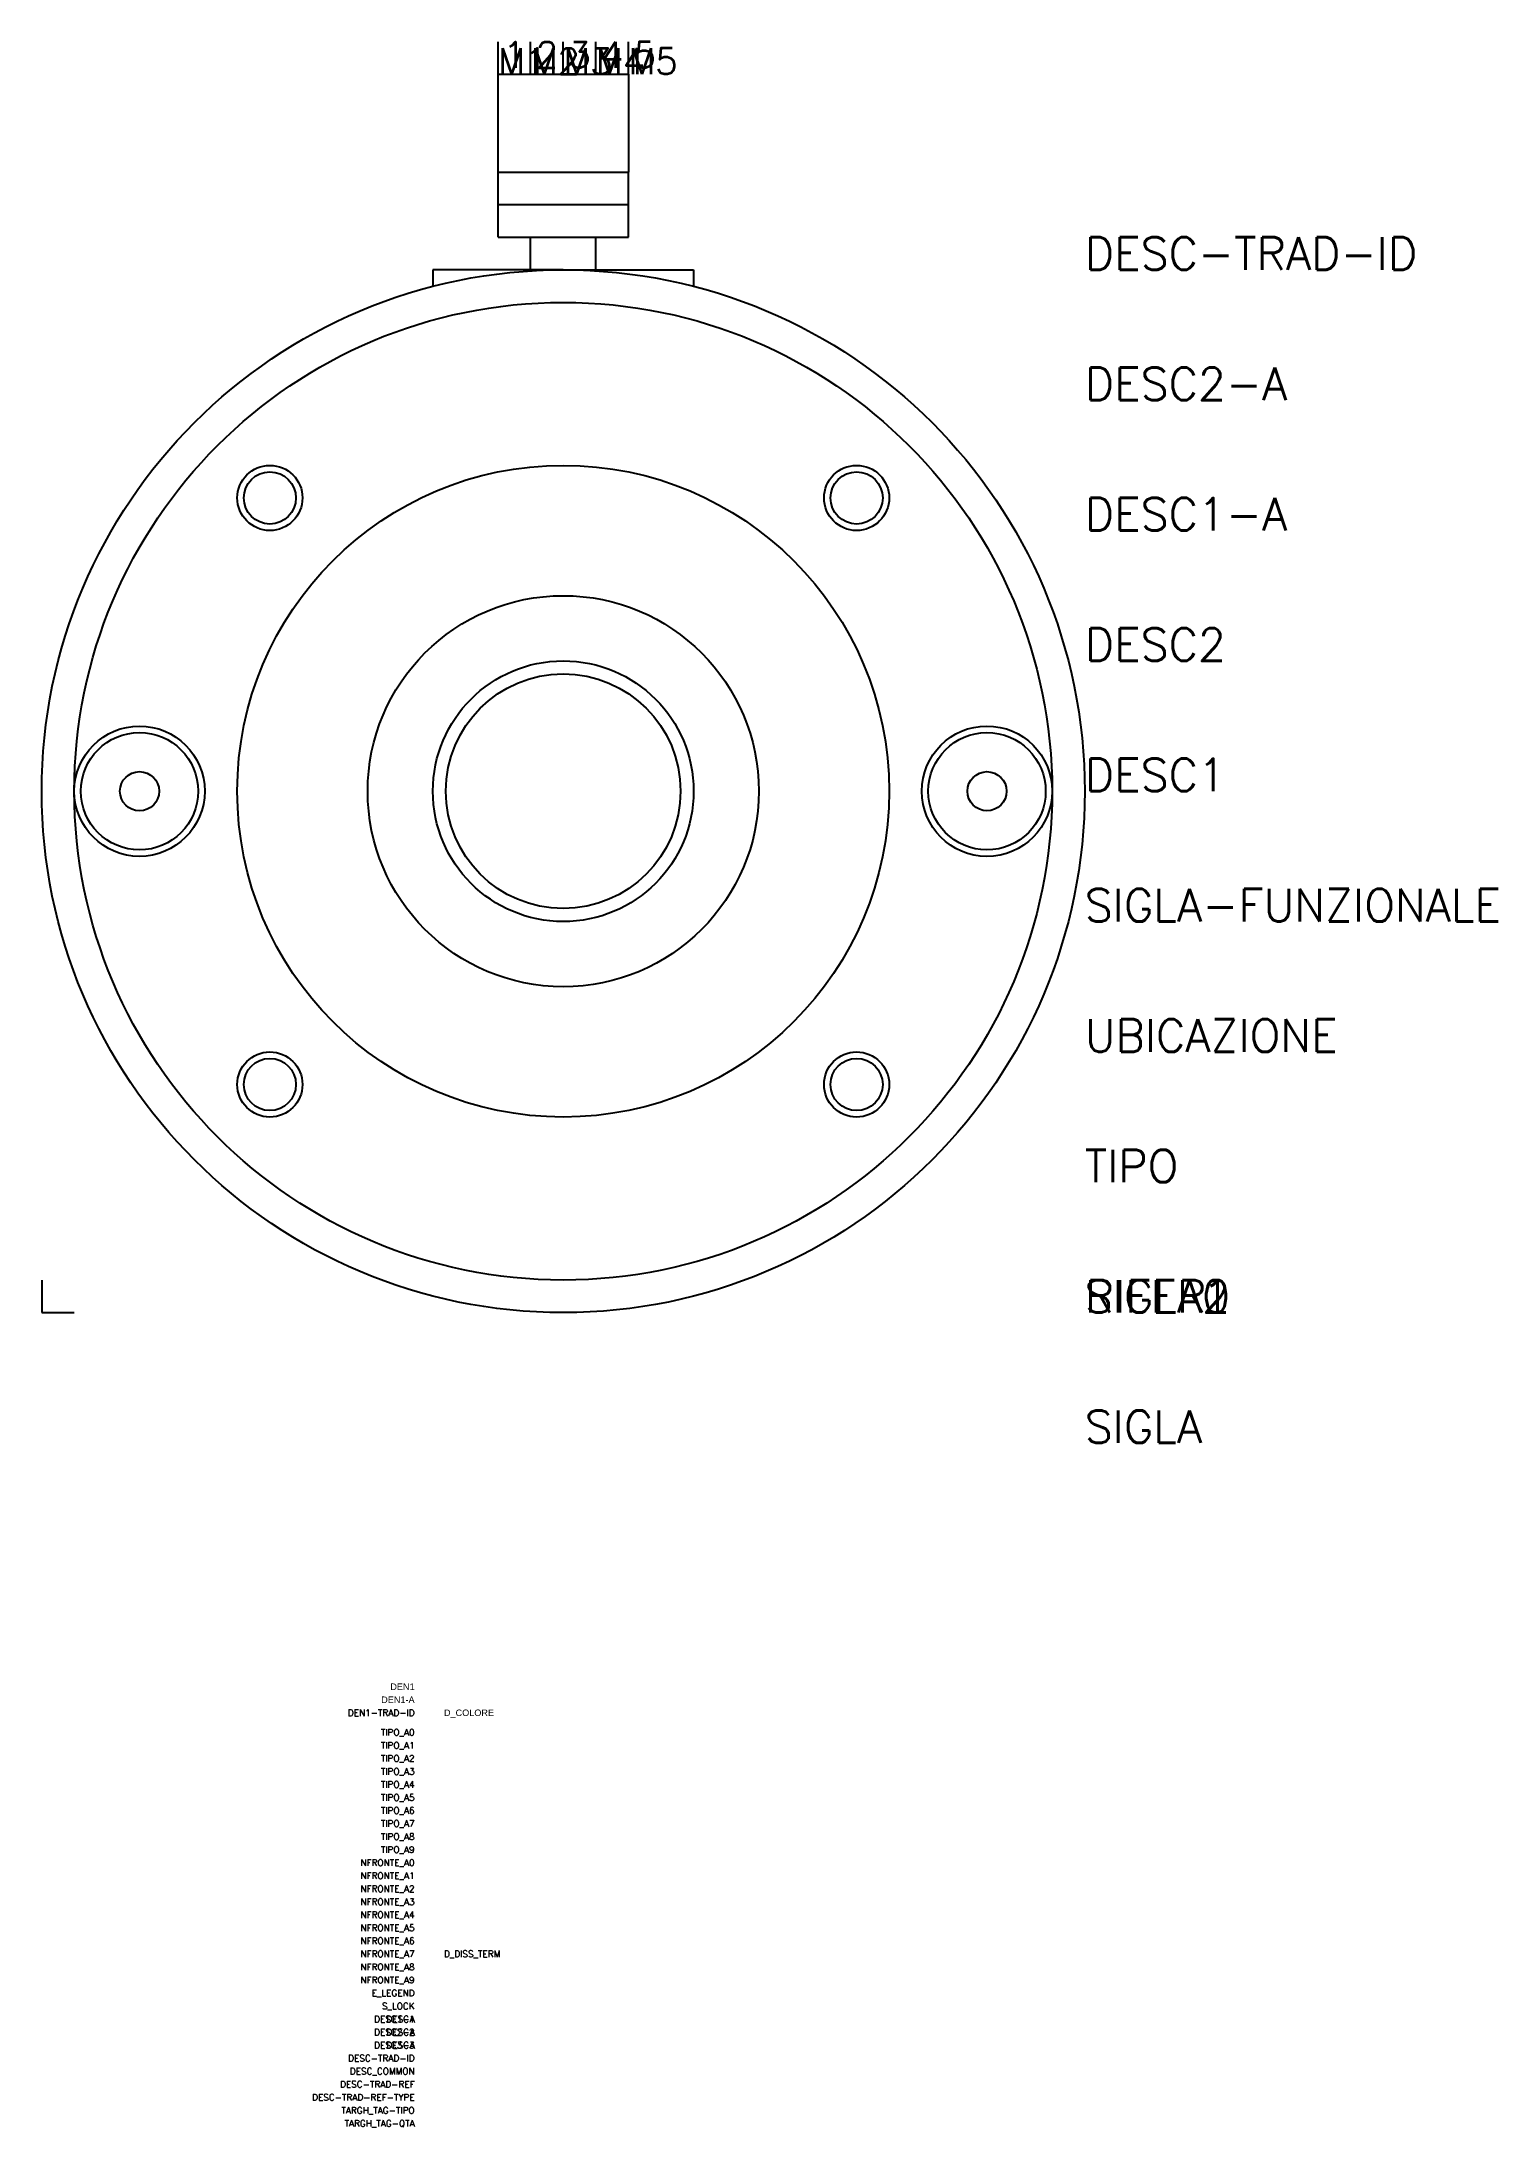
# Model space of a CAD drawing. Extents: x 0 to 112, y -62 to 98.
import ezdxf
from ezdxf.enums import TextEntityAlignment as Align

# ---------------------------------------------------------------- set-up
doc = ezdxf.new("R2010")
doc.units = 0
doc.header["$LTSCALE"] = 4
doc.layers.get('0').update_dxf_attribs({"linetype": 'CONTINUOUS'})
doc.styles.add('E_Comp-Data', font='arial.ttf')
doc.styles.add('E_Default-Att', font='romans.shx')
doc.styles.add('E_Desc', font='arial.ttf')
doc.styles.add('E_Lang-ID', font='romans.shx')
doc.styles.get("Standard").update_dxf_attribs({"font": 'romans.shx'})

msp = doc.modelspace()

# ---------------------------------------------------------------- linework, layer by layer
for p, q in [((35, 95), (35, 97.5)), ((37.5, 95), (37.5, 97.5)), ((40, 95), (40, 97.5)), ((42.5, 95), (42.5, 97.5)), ((45, 95), (45, 97.5)), ((35, 87.5), (35, 95)), ((35, 95), (37.5, 95)), ((37.5, 95), (42.5, 95)), ((37.5, 95), (37.5, 95)), ((42.5, 95), (42.5, 95)), ((42.5, 95), (45, 95)), ((45, 95), (45, 87.5)), ((35, 87.5), (45, 87.5)), ((35, 82.5), (35, 87.5)), ((45, 82.5), (45, 87.5)), ((35, 85), (45, 85)), ((35, 82.5), (45, 82.5)), ((37.5, 80), (37.5, 82.5)), ((42.5, 80), (42.5, 82.5)), ((40, 80), (30, 80)), ((30, 80), (30, 78.73)), ((40, 80), (50, 80)), ((50, 80), (50, 78.73)), ((0, 2.5), (0, 0)), ((0, 0), (2.5, 0))]:
    msp.add_line(p, q)
for centre, radius in [((40, 40), 40), ((40, 40), 37.5), ((40, 40), 25), ((17.5, 62.5), 2.5), ((17.5, 62.5), 2), ((62.5, 62.5), 2.5), ((62.5, 62.5), 2), ((40, 40), 15), ((40, 40), 10), ((40, 40), 9), ((7.5, 40), 5), ((72.5, 40), 5), ((7.5, 40), 4.5), ((72.5, 40), 4.5), ((7.5, 40), 1.5), ((72.5, 40), 1.5), ((17.5, 17.5), 2.5), ((17.5, 17.5), 2), ((62.5, 17.5), 2.5), ((62.5, 17.5), 2)]:
    msp.add_circle(centre, radius)

# ---------------------------------------------------------------- texts
at = {"char_height": 2, "attachment_point": 5}
for s, insert in [('1', (36.25, 96.5)), ('2', (38.75, 96.5)), ('3', (41.25, 96.5)), ('4', (43.75, 96.5)), ('5', (46.25, 96.5))]:
    msp.add_mtext_dynamic_manual_height_columns(s, width=2.5, gutter_width=1, heights=[0], dxfattribs=dict(at, insert=insert))
at = {"flags": 9}
for tag, p, s, height in [('F1', (35, 97.5), '', 0.00001), ('F2', (37.5, 97.5), '', 0.00001), ('F3', (40, 97.5), '', 0.00001), ('F4', (42.5, 97.5), '', 0.00001), ('F5', (45, 97.5), '', 0.00001), ('TIPOSIG', (0, 0), '3', 0.00000001), ('POSIZIONE', (0, 0), '', 0.00000001), ('P-TABELLA', (0, 0), '', 0.00000001), ('T-TABELLA', (0, 0), '', 0.00000001), ('H-TABELLA', (0, 0), '', 0.00000001), ('CODICE', (0, 0), '1xNNN', 0.00000001), ('NOTE1', (0, 0), '', 0.00000001), ('NOTE2', (0, 0), '', 0.00000001)]:
    msp.add_attdef(tag, p, s, height=height, dxfattribs=at)
at = {"color": 4, "flags": 8}
for tag, p in [('M1', (35, 95)), ('M2', (37.5, 95)), ('M3', (40, 95)), ('M4', (42.5, 95)), ('M5', (45, 95))]:
    msp.add_attdef(tag, p, '', height=2, dxfattribs=at)
at = {"color": 3}
for tag, p, s, flags in [('DESC-TRAD-ID', (80, 80), '', 8), ('DESC2-A', (80, 70), '', 8), ('DESC1-A', (80, 60), '', 8), ('DESC2', (80, 50), '', 8), ('DESC1', (80, 40), '', 8), ('SIGLA-FUNZIONALE', (80, 30), '', 9), ('UBICAZIONE', (80, 20), '', 8), ('TIPO', (80, 10), '', 9), ('SIGLA0', (80, 0), '', 9), ('SIGLA1', (80, 0), '', 9), ('SIGLA2', (80, 0), '', 9), ('RIFER', (80, 0), 'RIFER ?', 8), ('SIGLA', (80, -10), 'SIGLA ?', 8)]:
    msp.add_attdef(tag, p, s, height=2.5, dxfattribs=dict(at, flags=flags))
at = {"color": 3, "flags": 9}
for tag, text, style, p in [('DEN1', '', 'E_Desc', (28.6, -28.95)), ('DEN1-A', '', 'E_Desc', (28.6, -29.95)), ('TIPO_A0', '', 'E_Default-Att', (28.6, -32.45)), ('TIPO_A1', '', 'E_Default-Att', (28.6, -33.45)), ('TIPO_A2', '', 'E_Default-Att', (28.6, -34.45)), ('TIPO_A3', '', 'E_Default-Att', (28.6, -35.45)), ('TIPO_A4', '', 'E_Default-Att', (28.6, -36.45)), ('TIPO_A5', '', 'E_Default-Att', (28.6, -37.45)), ('TIPO_A6', '', 'E_Default-Att', (28.6, -38.45)), ('TIPO_A7', '', 'E_Default-Att', (28.6, -39.45)), ('TIPO_A8', '', 'E_Default-Att', (28.6, -40.45)), ('TIPO_A9', '', 'E_Default-Att', (28.6, -41.45)), ('NFRONTE_A0', '', 'E_Default-Att', (28.6, -42.45)), ('NFRONTE_A1', '', 'E_Default-Att', (28.6, -43.45)), ('NFRONTE_A2', '', 'E_Default-Att', (28.6, -44.45)), ('NFRONTE_A3', '', 'E_Default-Att', (28.6, -45.45)), ('NFRONTE_A4', '', 'E_Default-Att', (28.6, -46.45)), ('NFRONTE_A5', '', 'E_Default-Att', (28.6, -47.45)), ('NFRONTE_A6', '', 'E_Default-Att', (28.6, -48.45)), ('NFRONTE_A7', '', 'E_Default-Att', (28.6, -49.45)), ('NFRONTE_A8', '', 'E_Default-Att', (28.6, -50.45)), ('NFRONTE_A9', '', 'E_Default-Att', (28.6, -51.45)), ('E_LEGEND', '', 'E_Default-Att', (28.6, -52.45)), ('DESC1-A', '', 'E_Default-Att', (28.6, -54.45)), ('S_LOCK', '', 'E_Default-Att', (28.6, -53.45)), ('DESC1', '', 'E_Default-Att', (28.6, -54.45)), ('DESC2-A', '', 'E_Default-Att', (28.6, -55.45)), ('DESC3-A', '', 'E_Default-Att', (28.6, -56.45)), ('DESC2', '', 'E_Default-Att', (28.6, -55.45)), ('DESC3', '', 'E_Default-Att', (28.6, -56.45)), ('DESC-TRAD-REF', '', 'E_Default-Att', (28.6, -59.45)), ('DESC_COMMON', '', 'E_Default-Att', (28.6, -58.45)), ('DESC-TRAD-REF-TYPE', 'P', 'E_Default-Att', (28.6, -60.45)), ('TARGH_TAG-TIPO', '', 'E_Default-Att', (28.6, -61.45)), ('TARGH_TAG-QTA', '', 'E_Default-Att', (28.6, -62.45))]:
    msp.add_attdef(tag, text=text, height=0.5, dxfattribs=dict(at, style=style)).set_placement(p, align=Align.RIGHT)
at = {"color": 2, "flags": 9}
for tag, style, p in [('DEN1-TRAD-ID', 'E_Lang-ID', (28.6, -30.95)), ('DESC-TRAD-ID', 'E_Default-Att', (28.6, -57.45))]:
    msp.add_attdef(tag, text='E_None', height=0.5, dxfattribs=dict(at, style=style)).set_placement(p, align=Align.RIGHT)
at = {"color": 3, "flags": 9}
for tag, p, style in [('D_COLORE', (30.85, -30.95), 'E_Comp-Data'), ('D_DISS_TERM', (30.85, -49.45), 'E_Default-Att')]:
    msp.add_attdef(tag, p, '', height=0.5, dxfattribs=dict(at, style=style))

doc.saveas('drawing.dxf')
